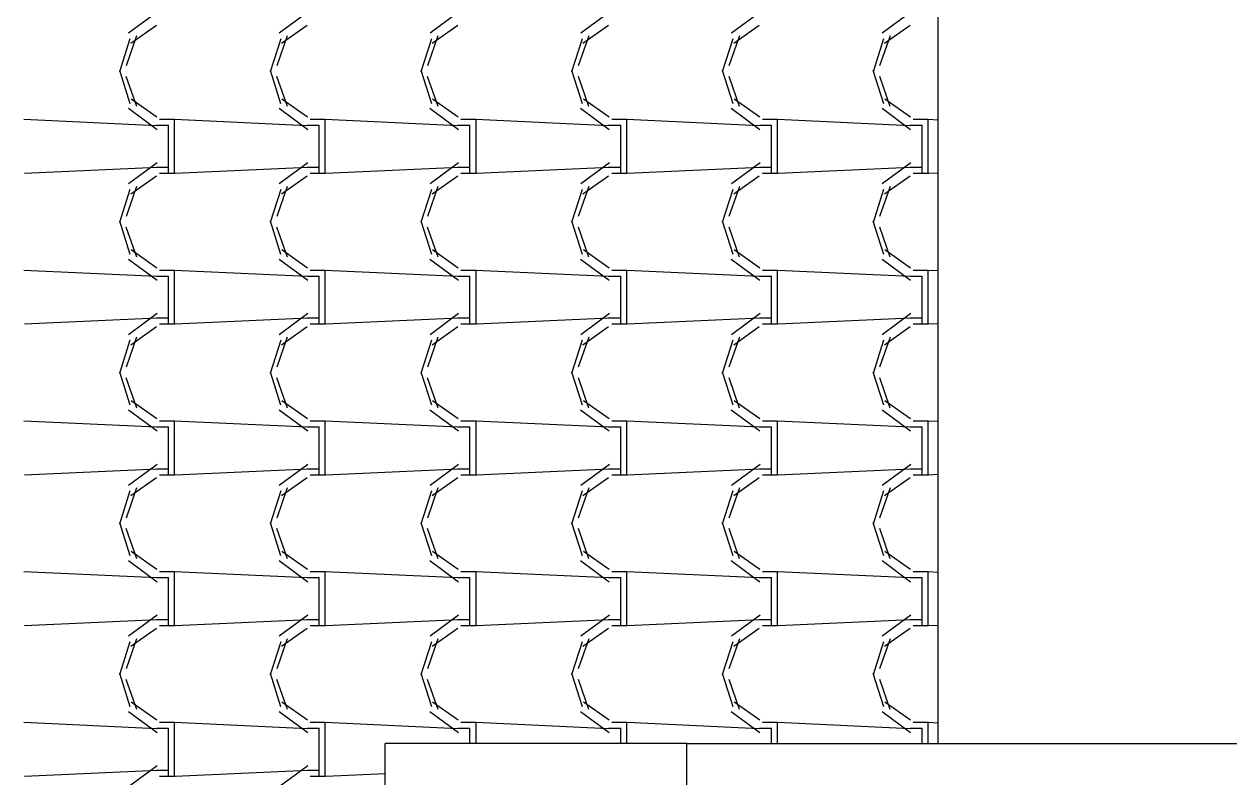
# Model space of a CAD drawing. Header units: millimetres. Extents: x -336 to -33, y -135 to 770.
# Drawn here: x -173.151 to -170.751, y 733.378 to 734.878 of the extents above; entities that cross this region are included whole.
import ezdxf

# ---------------------------------------------------------------- set-up
doc = ezdxf.new("R2010")
doc.units = ezdxf.units.MM
doc.header["$LTSCALE"] = 50
doc.header["$MEASUREMENT"] = 0
doc.layers.add('-HIDRO', color=8, linetype='CONTINUOUS')

msp = doc.modelspace()

# ---------------------------------------------------------------- linework, layer by layer
at = {"layer": '-HIDRO', "linetype": 'Continuous'}
for p, q in [((-171.3324, 742.744), (-171.3324, 733.4466)), ((-172.8863, 734.9018), (-172.9433, 734.8598)), ((-172.5863, 734.9018), (-172.6433, 734.8598)), ((-172.2863, 734.9018), (-172.3433, 734.8598)), ((-171.9863, 734.9018), (-172.0433, 734.8598)), ((-171.6863, 734.9018), (-171.7433, 734.8598)), ((-171.3863, 734.9018), (-171.4433, 734.8598)), ((-172.8878, 734.8752), (-172.9388, 734.8392)), ((-172.5878, 734.8752), (-172.6388, 734.8392)), ((-172.2878, 734.8752), (-172.3388, 734.8392)), ((-171.9878, 734.8752), (-172.0388, 734.8392)), ((-171.6878, 734.8752), (-171.7388, 734.8392)), ((-171.3878, 734.8752), (-171.4388, 734.8392)), ((-172.9405, 734.8489), (-172.9615, 734.7829)), ((-172.9274, 734.8549), (-172.9484, 734.7949)), ((-172.6405, 734.8489), (-172.6615, 734.7829)), ((-172.6274, 734.8549), (-172.6484, 734.7949)), ((-172.3405, 734.8489), (-172.3615, 734.7829)), ((-172.3274, 734.8549), (-172.3484, 734.7949)), ((-172.0405, 734.8489), (-172.0615, 734.7829)), ((-172.0274, 734.8549), (-172.0484, 734.7949)), ((-171.7405, 734.8489), (-171.7615, 734.7829)), ((-171.7274, 734.8549), (-171.7484, 734.7949)), ((-171.4405, 734.8489), (-171.4615, 734.7829)), ((-171.4274, 734.8549), (-171.4484, 734.7949)), ((-172.9616, 734.7861), (-172.9406, 734.7201)), ((-172.9487, 734.7745), (-172.9277, 734.7145)), ((-172.6616, 734.7861), (-172.6406, 734.7201)), ((-172.6487, 734.7745), (-172.6277, 734.7145)), ((-172.3616, 734.7861), (-172.3406, 734.7201)), ((-172.3487, 734.7745), (-172.3277, 734.7145)), ((-172.0616, 734.7861), (-172.0406, 734.7201)), ((-172.0487, 734.7745), (-172.0277, 734.7145)), ((-171.7616, 734.7861), (-171.7406, 734.7201)), ((-171.7487, 734.7745), (-171.7277, 734.7145)), ((-171.4616, 734.7861), (-171.4406, 734.7201)), ((-171.4487, 734.7745), (-171.4277, 734.7145)), ((-172.938, 734.7291), (-172.887, 734.6931)), ((-172.638, 734.7291), (-172.587, 734.6931)), ((-172.338, 734.7291), (-172.287, 734.6931)), ((-172.038, 734.7291), (-171.987, 734.6931)), ((-171.738, 734.7291), (-171.687, 734.6931)), ((-171.438, 734.7291), (-171.387, 734.6931)), ((-172.9436, 734.7103), (-172.8866, 734.6683)), ((-172.6436, 734.7103), (-172.5866, 734.6683)), ((-172.3436, 734.7103), (-172.2866, 734.6683)), ((-172.0436, 734.7103), (-171.9866, 734.6683)), ((-171.7436, 734.7103), (-171.6866, 734.6683)), ((-171.4436, 734.7103), (-171.3866, 734.6683)), ((-172.8878, 734.6758), (-173.1518, 734.6878)), ((-172.8877, 734.6765), (-172.8637, 734.6765)), ((-172.8817, 734.6885), (-172.8517, 734.6885)), ((-172.8637, 734.5925), (-172.8637, 734.6765)), ((-172.5878, 734.6758), (-172.8518, 734.6878)), ((-172.8517, 734.5925), (-172.8517, 734.6885)), ((-172.5877, 734.6765), (-172.5637, 734.6765)), ((-172.5817, 734.6885), (-172.5517, 734.6885)), ((-172.5637, 734.5925), (-172.5637, 734.6765)), ((-172.2878, 734.6758), (-172.5518, 734.6878)), ((-172.5517, 734.5925), (-172.5517, 734.6885)), ((-172.2877, 734.6765), (-172.2637, 734.6765)), ((-172.2817, 734.6885), (-172.2517, 734.6885)), ((-172.2637, 734.5925), (-172.2637, 734.6765)), ((-171.9878, 734.6758), (-172.2518, 734.6878)), ((-172.2517, 734.5925), (-172.2517, 734.6885)), ((-171.9877, 734.6765), (-171.9637, 734.6765)), ((-171.9817, 734.6885), (-171.9517, 734.6885)), ((-171.9637, 734.5925), (-171.9637, 734.6765)), ((-171.6878, 734.6758), (-171.9518, 734.6878)), ((-171.9517, 734.5925), (-171.9517, 734.6885)), ((-171.6877, 734.6765), (-171.6637, 734.6765)), ((-171.6817, 734.6885), (-171.6517, 734.6885)), ((-171.6637, 734.5925), (-171.6637, 734.6765)), ((-171.3878, 734.6758), (-171.6518, 734.6878)), ((-171.6517, 734.5925), (-171.6517, 734.6885)), ((-171.3877, 734.6765), (-171.3637, 734.6765)), ((-171.3817, 734.6885), (-171.3517, 734.6885)), ((-171.3637, 734.5925), (-171.3637, 734.6765)), ((-171.3324, 734.6869), (-171.3518, 734.6878)), ((-171.3517, 734.5925), (-171.3517, 734.6885)), ((-172.8863, 734.6018), (-172.9433, 734.5598)), ((-172.5863, 734.6018), (-172.6433, 734.5598)), ((-172.2863, 734.6018), (-172.3433, 734.5598)), ((-171.9863, 734.6018), (-172.0433, 734.5598)), ((-171.6863, 734.6018), (-171.7433, 734.5598)), ((-171.3863, 734.6018), (-171.4433, 734.5598)), ((-172.8866, 734.5925), (-173.1506, 734.5805)), ((-172.8637, 734.5925), (-172.8877, 734.5925)), ((-172.8517, 734.5805), (-172.8817, 734.5805)), ((-172.8637, 734.5805), (-172.8637, 734.5925)), ((-172.8517, 734.5805), (-172.8517, 734.5925)), ((-172.5866, 734.5925), (-172.8506, 734.5805)), ((-172.5637, 734.5925), (-172.5877, 734.5925)), ((-172.5517, 734.5805), (-172.5817, 734.5805)), ((-172.5637, 734.5805), (-172.5637, 734.5925)), ((-172.5517, 734.5805), (-172.5517, 734.5925)), ((-172.2866, 734.5925), (-172.5506, 734.5805)), ((-172.2637, 734.5925), (-172.2877, 734.5925)), ((-172.2517, 734.5805), (-172.2817, 734.5805)), ((-172.2637, 734.5805), (-172.2637, 734.5925)), ((-172.2517, 734.5805), (-172.2517, 734.5925)), ((-171.9866, 734.5925), (-172.2506, 734.5805)), ((-171.9637, 734.5925), (-171.9877, 734.5925)), ((-171.9517, 734.5805), (-171.9817, 734.5805)), ((-171.9637, 734.5805), (-171.9637, 734.5925)), ((-171.9517, 734.5805), (-171.9517, 734.5925)), ((-171.6866, 734.5925), (-171.9506, 734.5805)), ((-171.6637, 734.5925), (-171.6877, 734.5925)), ((-171.6517, 734.5805), (-171.6817, 734.5805)), ((-171.6637, 734.5805), (-171.6637, 734.5925)), ((-171.6517, 734.5805), (-171.6517, 734.5925)), ((-171.3866, 734.5925), (-171.6506, 734.5805)), ((-171.3637, 734.5925), (-171.3877, 734.5925)), ((-171.3517, 734.5805), (-171.3817, 734.5805)), ((-171.3637, 734.5805), (-171.3637, 734.5925)), ((-171.3517, 734.5805), (-171.3517, 734.5925)), ((-171.3324, 734.5814), (-171.3506, 734.5805)), ((-172.9274, 734.5549), (-172.9484, 734.4949)), ((-172.8878, 734.5752), (-172.9388, 734.5392)), ((-172.6274, 734.5549), (-172.6484, 734.4949)), ((-172.5878, 734.5752), (-172.6388, 734.5392)), ((-172.3274, 734.5549), (-172.3484, 734.4949)), ((-172.2878, 734.5752), (-172.3388, 734.5392)), ((-172.0274, 734.5549), (-172.0484, 734.4949)), ((-171.9878, 734.5752), (-172.0388, 734.5392)), ((-171.7274, 734.5549), (-171.7484, 734.4949)), ((-171.6878, 734.5752), (-171.7388, 734.5392)), ((-171.4274, 734.5549), (-171.4484, 734.4949)), ((-171.3878, 734.5752), (-171.4388, 734.5392)), ((-172.9405, 734.5489), (-172.9615, 734.4829)), ((-172.6405, 734.5489), (-172.6615, 734.4829)), ((-172.3405, 734.5489), (-172.3615, 734.4829)), ((-172.0405, 734.5489), (-172.0615, 734.4829)), ((-171.7405, 734.5489), (-171.7615, 734.4829)), ((-171.4405, 734.5489), (-171.4615, 734.4829)), ((-172.9616, 734.4861), (-172.9406, 734.4201)), ((-172.6616, 734.4861), (-172.6406, 734.4201)), ((-172.3616, 734.4861), (-172.3406, 734.4201)), ((-172.0616, 734.4861), (-172.0406, 734.4201)), ((-171.7616, 734.4861), (-171.7406, 734.4201)), ((-171.4616, 734.4861), (-171.4406, 734.4201)), ((-172.9487, 734.4745), (-172.9277, 734.4145)), ((-172.6487, 734.4745), (-172.6277, 734.4145)), ((-172.3487, 734.4745), (-172.3277, 734.4145)), ((-172.0487, 734.4745), (-172.0277, 734.4145)), ((-171.7487, 734.4745), (-171.7277, 734.4145)), ((-171.4487, 734.4745), (-171.4277, 734.4145)), ((-172.9436, 734.4103), (-172.8866, 734.3683)), ((-172.938, 734.4291), (-172.887, 734.3931)), ((-172.6436, 734.4103), (-172.5866, 734.3683)), ((-172.638, 734.4291), (-172.587, 734.3931)), ((-172.3436, 734.4103), (-172.2866, 734.3683)), ((-172.338, 734.4291), (-172.287, 734.3931)), ((-172.0436, 734.4103), (-171.9866, 734.3683)), ((-172.038, 734.4291), (-171.987, 734.3931)), ((-171.7436, 734.4103), (-171.6866, 734.3683)), ((-171.738, 734.4291), (-171.687, 734.3931)), ((-171.4436, 734.4103), (-171.3866, 734.3683)), ((-171.438, 734.4291), (-171.387, 734.3931)), ((-172.8878, 734.3758), (-173.1518, 734.3878)), ((-172.8817, 734.3885), (-172.8517, 734.3885)), ((-172.5878, 734.3758), (-172.8518, 734.3878)), ((-172.8517, 734.2925), (-172.8517, 734.3885)), ((-172.5817, 734.3885), (-172.5517, 734.3885)), ((-172.2878, 734.3758), (-172.5518, 734.3878)), ((-172.5517, 734.2925), (-172.5517, 734.3885)), ((-172.2817, 734.3885), (-172.2517, 734.3885)), ((-171.9878, 734.3758), (-172.2518, 734.3878)), ((-172.2517, 734.2925), (-172.2517, 734.3885)), ((-171.9817, 734.3885), (-171.9517, 734.3885)), ((-171.6878, 734.3758), (-171.9518, 734.3878)), ((-171.9517, 734.2925), (-171.9517, 734.3885)), ((-171.6817, 734.3885), (-171.6517, 734.3885)), ((-171.3878, 734.3758), (-171.6518, 734.3878)), ((-171.6517, 734.2925), (-171.6517, 734.3885)), ((-171.3817, 734.3885), (-171.3517, 734.3885)), ((-171.3324, 734.3869), (-171.3518, 734.3878)), ((-171.3517, 734.2925), (-171.3517, 734.3885)), ((-172.8877, 734.3765), (-172.8637, 734.3765)), ((-172.8637, 734.2925), (-172.8637, 734.3765)), ((-172.5877, 734.3765), (-172.5637, 734.3765)), ((-172.5637, 734.2925), (-172.5637, 734.3765)), ((-172.2877, 734.3765), (-172.2637, 734.3765)), ((-172.2637, 734.2925), (-172.2637, 734.3765)), ((-171.9877, 734.3765), (-171.9637, 734.3765)), ((-171.9637, 734.2925), (-171.9637, 734.3765)), ((-171.6877, 734.3765), (-171.6637, 734.3765)), ((-171.6637, 734.2925), (-171.6637, 734.3765)), ((-171.3877, 734.3765), (-171.3637, 734.3765)), ((-171.3637, 734.2925), (-171.3637, 734.3765)), ((-172.8866, 734.2925), (-173.1506, 734.2805)), ((-172.8863, 734.3018), (-172.9433, 734.2598)), ((-172.8637, 734.2925), (-172.8877, 734.2925)), ((-172.8637, 734.2805), (-172.8637, 734.2925)), ((-172.8517, 734.2805), (-172.8517, 734.2925)), ((-172.5866, 734.2925), (-172.8506, 734.2805)), ((-172.5863, 734.3018), (-172.6433, 734.2598)), ((-172.5637, 734.2925), (-172.5877, 734.2925)), ((-172.5637, 734.2805), (-172.5637, 734.2925)), ((-172.5517, 734.2805), (-172.5517, 734.2925)), ((-172.2866, 734.2925), (-172.5506, 734.2805)), ((-172.2863, 734.3018), (-172.3433, 734.2598)), ((-172.2637, 734.2925), (-172.2877, 734.2925)), ((-172.2637, 734.2805), (-172.2637, 734.2925)), ((-172.2517, 734.2805), (-172.2517, 734.2925)), ((-171.9866, 734.2925), (-172.2506, 734.2805)), ((-171.9863, 734.3018), (-172.0433, 734.2598)), ((-171.9637, 734.2925), (-171.9877, 734.2925)), ((-171.9637, 734.2805), (-171.9637, 734.2925)), ((-171.9517, 734.2805), (-171.9517, 734.2925)), ((-171.6866, 734.2925), (-171.9506, 734.2805)), ((-171.6863, 734.3018), (-171.7433, 734.2598)), ((-171.6637, 734.2925), (-171.6877, 734.2925)), ((-171.6637, 734.2805), (-171.6637, 734.2925)), ((-171.6517, 734.2805), (-171.6517, 734.2925)), ((-171.3866, 734.2925), (-171.6506, 734.2805)), ((-171.3863, 734.3018), (-171.4433, 734.2598)), ((-171.3637, 734.2925), (-171.3877, 734.2925)), ((-171.3637, 734.2805), (-171.3637, 734.2925)), ((-171.3517, 734.2805), (-171.3517, 734.2925)), ((-172.8878, 734.2752), (-172.9388, 734.2392)), ((-172.8517, 734.2805), (-172.8817, 734.2805)), ((-172.5878, 734.2752), (-172.6388, 734.2392)), ((-172.5517, 734.2805), (-172.5817, 734.2805)), ((-172.2878, 734.2752), (-172.3388, 734.2392)), ((-172.2517, 734.2805), (-172.2817, 734.2805)), ((-171.9878, 734.2752), (-172.0388, 734.2392)), ((-171.9517, 734.2805), (-171.9817, 734.2805)), ((-171.6878, 734.2752), (-171.7388, 734.2392)), ((-171.6517, 734.2805), (-171.6817, 734.2805)), ((-171.3878, 734.2752), (-171.4388, 734.2392)), ((-171.3517, 734.2805), (-171.3817, 734.2805)), ((-171.3324, 734.2813), (-171.3506, 734.2805)), ((-172.9405, 734.2489), (-172.9615, 734.1829)), ((-172.9274, 734.2549), (-172.9484, 734.1949)), ((-172.6405, 734.2489), (-172.6615, 734.1829)), ((-172.6274, 734.2549), (-172.6484, 734.1949)), ((-172.3405, 734.2489), (-172.3615, 734.1829)), ((-172.3274, 734.2549), (-172.3484, 734.1949)), ((-172.0405, 734.2489), (-172.0615, 734.1829)), ((-172.0274, 734.2549), (-172.0484, 734.1949)), ((-171.7405, 734.2489), (-171.7615, 734.1829)), ((-171.7274, 734.2549), (-171.7484, 734.1949)), ((-171.4405, 734.2489), (-171.4615, 734.1829)), ((-171.4274, 734.2549), (-171.4484, 734.1949)), ((-172.9616, 734.1861), (-172.9406, 734.1201)), ((-172.9487, 734.1745), (-172.9277, 734.1145)), ((-172.6616, 734.1861), (-172.6406, 734.1201)), ((-172.6487, 734.1745), (-172.6277, 734.1145)), ((-172.3616, 734.1861), (-172.3406, 734.1201)), ((-172.3487, 734.1745), (-172.3277, 734.1145)), ((-172.0616, 734.1861), (-172.0406, 734.1201)), ((-172.0487, 734.1745), (-172.0277, 734.1145)), ((-171.7616, 734.1861), (-171.7406, 734.1201)), ((-171.7487, 734.1745), (-171.7277, 734.1145)), ((-171.4616, 734.1861), (-171.4406, 734.1201)), ((-171.4487, 734.1745), (-171.4277, 734.1145)), ((-172.938, 734.1291), (-172.887, 734.0931)), ((-172.638, 734.1291), (-172.587, 734.0931)), ((-172.338, 734.1291), (-172.287, 734.0931)), ((-172.038, 734.1291), (-171.987, 734.0931)), ((-171.738, 734.1291), (-171.687, 734.0931)), ((-171.438, 734.1291), (-171.387, 734.0931)), ((-172.9436, 734.1103), (-172.8866, 734.0683)), ((-172.6436, 734.1103), (-172.5866, 734.0683)), ((-172.3436, 734.1103), (-172.2866, 734.0683)), ((-172.0436, 734.1103), (-171.9866, 734.0683)), ((-171.7436, 734.1103), (-171.6866, 734.0683)), ((-171.4436, 734.1103), (-171.3866, 734.0683)), ((-172.8878, 734.0758), (-173.1518, 734.0878)), ((-172.8877, 734.0765), (-172.8637, 734.0765)), ((-172.8817, 734.0885), (-172.8517, 734.0885)), ((-172.8637, 733.9925), (-172.8637, 734.0765)), ((-172.5878, 734.0758), (-172.8518, 734.0878)), ((-172.8517, 733.9925), (-172.8517, 734.0885)), ((-172.5877, 734.0765), (-172.5637, 734.0765)), ((-172.5817, 734.0885), (-172.5517, 734.0885)), ((-172.5637, 733.9925), (-172.5637, 734.0765)), ((-172.2878, 734.0758), (-172.5518, 734.0878)), ((-172.5517, 733.9925), (-172.5517, 734.0885)), ((-172.2877, 734.0765), (-172.2637, 734.0765)), ((-172.2817, 734.0885), (-172.2517, 734.0885)), ((-172.2637, 733.9925), (-172.2637, 734.0765)), ((-171.9878, 734.0758), (-172.2518, 734.0878)), ((-172.2517, 733.9925), (-172.2517, 734.0885)), ((-171.9877, 734.0765), (-171.9637, 734.0765)), ((-171.9817, 734.0885), (-171.9517, 734.0885)), ((-171.9637, 733.9925), (-171.9637, 734.0765)), ((-171.6878, 734.0758), (-171.9518, 734.0878)), ((-171.9517, 733.9925), (-171.9517, 734.0885)), ((-171.6877, 734.0765), (-171.6637, 734.0765)), ((-171.6817, 734.0885), (-171.6517, 734.0885)), ((-171.6637, 733.9925), (-171.6637, 734.0765)), ((-171.3878, 734.0758), (-171.6518, 734.0878)), ((-171.6517, 733.9925), (-171.6517, 734.0885)), ((-171.3877, 734.0765), (-171.3637, 734.0765)), ((-171.3817, 734.0885), (-171.3517, 734.0885)), ((-171.3637, 733.9925), (-171.3637, 734.0765)), ((-171.3324, 734.0869), (-171.3518, 734.0878)), ((-171.3517, 733.9925), (-171.3517, 734.0885)), ((-172.8863, 734.0018), (-172.9433, 733.9598)), ((-172.5863, 734.0018), (-172.6433, 733.9598)), ((-172.2863, 734.0018), (-172.3433, 733.9598)), ((-171.9863, 734.0018), (-172.0433, 733.9598)), ((-171.6863, 734.0018), (-171.7433, 733.9598)), ((-171.3863, 734.0018), (-171.4433, 733.9598)), ((-172.8866, 733.9925), (-173.1506, 733.9805)), ((-172.8637, 733.9925), (-172.8877, 733.9925)), ((-172.8517, 733.9805), (-172.8817, 733.9805)), ((-172.8637, 733.9805), (-172.8637, 733.9925)), ((-172.8517, 733.9805), (-172.8517, 733.9925)), ((-172.5866, 733.9925), (-172.8506, 733.9805)), ((-172.5637, 733.9925), (-172.5877, 733.9925)), ((-172.5517, 733.9805), (-172.5817, 733.9805)), ((-172.5637, 733.9805), (-172.5637, 733.9925)), ((-172.5517, 733.9805), (-172.5517, 733.9925)), ((-172.2866, 733.9925), (-172.5506, 733.9805)), ((-172.2637, 733.9925), (-172.2877, 733.9925)), ((-172.2517, 733.9805), (-172.2817, 733.9805)), ((-172.2637, 733.9805), (-172.2637, 733.9925)), ((-172.2517, 733.9805), (-172.2517, 733.9925)), ((-171.9866, 733.9925), (-172.2506, 733.9805)), ((-171.9637, 733.9925), (-171.9877, 733.9925)), ((-171.9517, 733.9805), (-171.9817, 733.9805)), ((-171.9637, 733.9805), (-171.9637, 733.9925)), ((-171.9517, 733.9805), (-171.9517, 733.9925)), ((-171.6866, 733.9925), (-171.9506, 733.9805)), ((-171.6637, 733.9925), (-171.6877, 733.9925)), ((-171.6517, 733.9805), (-171.6817, 733.9805)), ((-171.6637, 733.9805), (-171.6637, 733.9925)), ((-171.6517, 733.9805), (-171.6517, 733.9925)), ((-171.3866, 733.9925), (-171.6506, 733.9805)), ((-171.3637, 733.9925), (-171.3877, 733.9925)), ((-171.3517, 733.9805), (-171.3817, 733.9805)), ((-171.3637, 733.9805), (-171.3637, 733.9925)), ((-171.3517, 733.9805), (-171.3517, 733.9925)), ((-171.3324, 733.9813), (-171.3506, 733.9805)), ((-172.9274, 733.9549), (-172.9484, 733.8949)), ((-172.8878, 733.9752), (-172.9388, 733.9392)), ((-172.6274, 733.9549), (-172.6484, 733.8949)), ((-172.5878, 733.9752), (-172.6388, 733.9392)), ((-172.3274, 733.9549), (-172.3484, 733.8949)), ((-172.2878, 733.9752), (-172.3388, 733.9392)), ((-172.0274, 733.9549), (-172.0484, 733.8949)), ((-171.9878, 733.9752), (-172.0388, 733.9392)), ((-171.7274, 733.9549), (-171.7484, 733.8949)), ((-171.6878, 733.9752), (-171.7388, 733.9392)), ((-171.4274, 733.9549), (-171.4484, 733.8949)), ((-171.3878, 733.9752), (-171.4388, 733.9392)), ((-172.9405, 733.9489), (-172.9615, 733.8829)), ((-172.6405, 733.9489), (-172.6615, 733.8829)), ((-172.3405, 733.9489), (-172.3615, 733.8829)), ((-172.0405, 733.9489), (-172.0615, 733.8829)), ((-171.7405, 733.9489), (-171.7615, 733.8829)), ((-171.4405, 733.9489), (-171.4615, 733.8829)), ((-172.9616, 733.8861), (-172.9406, 733.8201)), ((-172.6616, 733.8861), (-172.6406, 733.8201)), ((-172.3616, 733.8861), (-172.3406, 733.8201)), ((-172.0616, 733.8861), (-172.0406, 733.8201)), ((-171.7616, 733.8861), (-171.7406, 733.8201)), ((-171.4616, 733.8861), (-171.4406, 733.8201)), ((-172.9487, 733.8745), (-172.9277, 733.8145)), ((-172.6487, 733.8745), (-172.6277, 733.8145)), ((-172.3487, 733.8745), (-172.3277, 733.8145)), ((-172.0487, 733.8745), (-172.0277, 733.8145)), ((-171.7487, 733.8745), (-171.7277, 733.8145)), ((-171.4487, 733.8745), (-171.4277, 733.8145)), ((-172.9436, 733.8103), (-172.8866, 733.7683)), ((-172.938, 733.8291), (-172.887, 733.7931)), ((-172.6436, 733.8103), (-172.5866, 733.7683)), ((-172.638, 733.8291), (-172.587, 733.7931)), ((-172.3436, 733.8103), (-172.2866, 733.7683)), ((-172.338, 733.8291), (-172.287, 733.7931)), ((-172.0436, 733.8103), (-171.9866, 733.7683)), ((-172.038, 733.8291), (-171.987, 733.7931)), ((-171.7436, 733.8103), (-171.6866, 733.7683)), ((-171.738, 733.8291), (-171.687, 733.7931)), ((-171.4436, 733.8103), (-171.3866, 733.7683)), ((-171.438, 733.8291), (-171.387, 733.7931)), ((-172.8878, 733.7758), (-173.1518, 733.7878)), ((-172.8817, 733.7885), (-172.8517, 733.7885)), ((-172.5878, 733.7758), (-172.8518, 733.7878)), ((-172.8517, 733.6925), (-172.8517, 733.7885)), ((-172.5817, 733.7885), (-172.5517, 733.7885)), ((-172.2878, 733.7758), (-172.5518, 733.7878)), ((-172.5517, 733.6925), (-172.5517, 733.7885)), ((-172.2817, 733.7885), (-172.2517, 733.7885)), ((-171.9878, 733.7758), (-172.2518, 733.7878)), ((-172.2517, 733.6925), (-172.2517, 733.7885)), ((-171.9817, 733.7885), (-171.9517, 733.7885)), ((-171.6878, 733.7758), (-171.9518, 733.7878)), ((-171.9517, 733.6925), (-171.9517, 733.7885)), ((-171.6817, 733.7885), (-171.6517, 733.7885)), ((-171.3878, 733.7758), (-171.6518, 733.7878)), ((-171.6517, 733.6925), (-171.6517, 733.7885)), ((-171.3817, 733.7885), (-171.3517, 733.7885)), ((-171.3324, 733.7869), (-171.3518, 733.7878)), ((-171.3517, 733.6925), (-171.3517, 733.7885)), ((-172.8877, 733.7765), (-172.8637, 733.7765)), ((-172.8637, 733.6925), (-172.8637, 733.7765)), ((-172.5877, 733.7765), (-172.5637, 733.7765)), ((-172.5637, 733.6925), (-172.5637, 733.7765)), ((-172.2877, 733.7765), (-172.2637, 733.7765)), ((-172.2637, 733.6925), (-172.2637, 733.7765)), ((-171.9877, 733.7765), (-171.9637, 733.7765)), ((-171.9637, 733.6925), (-171.9637, 733.7765)), ((-171.6877, 733.7765), (-171.6637, 733.7765)), ((-171.6637, 733.6925), (-171.6637, 733.7765)), ((-171.3877, 733.7765), (-171.3637, 733.7765)), ((-171.3637, 733.6925), (-171.3637, 733.7765)), ((-172.8866, 733.6925), (-173.1506, 733.6805)), ((-172.8863, 733.7018), (-172.9433, 733.6598)), ((-172.8637, 733.6925), (-172.8877, 733.6925)), ((-172.8637, 733.6805), (-172.8637, 733.6925)), ((-172.8517, 733.6805), (-172.8517, 733.6925)), ((-172.5866, 733.6925), (-172.8506, 733.6805)), ((-172.5863, 733.7018), (-172.6433, 733.6598)), ((-172.5637, 733.6925), (-172.5877, 733.6925)), ((-172.5637, 733.6805), (-172.5637, 733.6925)), ((-172.5517, 733.6805), (-172.5517, 733.6925)), ((-172.2866, 733.6925), (-172.5506, 733.6805)), ((-172.2863, 733.7018), (-172.3433, 733.6598)), ((-172.2637, 733.6925), (-172.2877, 733.6925)), ((-172.2637, 733.6805), (-172.2637, 733.6925)), ((-172.2517, 733.6805), (-172.2517, 733.6925)), ((-171.9866, 733.6925), (-172.2506, 733.6805)), ((-171.9863, 733.7018), (-172.0433, 733.6598)), ((-171.9637, 733.6925), (-171.9877, 733.6925)), ((-171.9637, 733.6805), (-171.9637, 733.6925)), ((-171.9517, 733.6805), (-171.9517, 733.6925)), ((-171.6866, 733.6925), (-171.9506, 733.6805)), ((-171.6863, 733.7018), (-171.7433, 733.6598)), ((-171.6637, 733.6925), (-171.6877, 733.6925)), ((-171.6637, 733.6805), (-171.6637, 733.6925)), ((-171.6517, 733.6805), (-171.6517, 733.6925)), ((-171.3866, 733.6925), (-171.6506, 733.6805)), ((-171.3863, 733.7018), (-171.4433, 733.6598)), ((-171.3637, 733.6925), (-171.3877, 733.6925)), ((-171.3637, 733.6805), (-171.3637, 733.6925)), ((-171.3517, 733.6805), (-171.3517, 733.6925)), ((-172.8878, 733.6752), (-172.9388, 733.6392)), ((-172.8517, 733.6805), (-172.8817, 733.6805)), ((-172.5878, 733.6752), (-172.6388, 733.6392)), ((-172.5517, 733.6805), (-172.5817, 733.6805)), ((-172.2878, 733.6752), (-172.3388, 733.6392)), ((-172.2517, 733.6805), (-172.2817, 733.6805)), ((-171.9878, 733.6752), (-172.0388, 733.6392)), ((-171.9517, 733.6805), (-171.9817, 733.6805)), ((-171.6878, 733.6752), (-171.7388, 733.6392)), ((-171.6517, 733.6805), (-171.6817, 733.6805)), ((-171.3878, 733.6752), (-171.4388, 733.6392)), ((-171.3517, 733.6805), (-171.3817, 733.6805)), ((-171.3324, 733.6813), (-171.3506, 733.6805)), ((-172.9405, 733.6489), (-172.9615, 733.5829)), ((-172.9274, 733.6549), (-172.9484, 733.5949)), ((-172.6405, 733.6489), (-172.6615, 733.5829)), ((-172.6274, 733.6549), (-172.6484, 733.5949)), ((-172.3405, 733.6489), (-172.3615, 733.5829)), ((-172.3274, 733.6549), (-172.3484, 733.5949)), ((-172.0405, 733.6489), (-172.0615, 733.5829)), ((-172.0274, 733.6549), (-172.0484, 733.5949)), ((-171.7405, 733.6489), (-171.7615, 733.5829)), ((-171.7274, 733.6549), (-171.7484, 733.5949)), ((-171.4405, 733.6489), (-171.4615, 733.5829)), ((-171.4274, 733.6549), (-171.4484, 733.5949)), ((-172.9616, 733.5861), (-172.9406, 733.5201)), ((-172.9487, 733.5745), (-172.9277, 733.5145)), ((-172.6616, 733.5861), (-172.6406, 733.5201)), ((-172.6487, 733.5745), (-172.6277, 733.5145)), ((-172.3616, 733.5861), (-172.3406, 733.5201)), ((-172.3487, 733.5745), (-172.3277, 733.5145)), ((-172.0616, 733.5861), (-172.0406, 733.5201)), ((-172.0487, 733.5745), (-172.0277, 733.5145)), ((-171.7616, 733.5861), (-171.7406, 733.5201)), ((-171.7487, 733.5745), (-171.7277, 733.5145)), ((-171.4616, 733.5861), (-171.4406, 733.5201)), ((-171.4487, 733.5745), (-171.4277, 733.5145)), ((-172.938, 733.5291), (-172.887, 733.4931)), ((-172.638, 733.5291), (-172.587, 733.4931)), ((-172.338, 733.5291), (-172.287, 733.4931)), ((-172.038, 733.5291), (-171.987, 733.4931)), ((-171.738, 733.5291), (-171.687, 733.4931)), ((-171.438, 733.5291), (-171.387, 733.4931)), ((-172.9436, 733.5103), (-172.8866, 733.4683)), ((-172.6436, 733.5103), (-172.5866, 733.4683)), ((-172.3436, 733.5103), (-172.2866, 733.4683)), ((-172.0436, 733.5103), (-171.9866, 733.4683)), ((-171.7436, 733.5103), (-171.6866, 733.4683)), ((-171.4436, 733.5103), (-171.3866, 733.4683)), ((-172.8878, 733.4758), (-173.1518, 733.4878)), ((-172.8877, 733.4765), (-172.8637, 733.4765)), ((-172.8817, 733.4885), (-172.8517, 733.4885)), ((-172.8637, 733.3925), (-172.8637, 733.4765)), ((-172.5878, 733.4758), (-172.8518, 733.4878)), ((-172.8517, 733.3925), (-172.8517, 733.4885)), ((-172.5877, 733.4765), (-172.5637, 733.4765)), ((-172.5817, 733.4885), (-172.5517, 733.4885)), ((-172.5637, 733.3925), (-172.5637, 733.4765)), ((-172.2878, 733.4758), (-172.5518, 733.4878)), ((-172.5517, 733.3925), (-172.5517, 733.4885)), ((-172.2877, 733.4765), (-172.2637, 733.4765)), ((-172.2817, 733.4885), (-172.2517, 733.4885)), ((-172.2637, 733.4466), (-172.2637, 733.4765)), ((-171.9878, 733.4758), (-172.2518, 733.4878)), ((-172.2517, 733.4466), (-172.2517, 733.4885)), ((-171.9877, 733.4765), (-171.9637, 733.4765)), ((-171.9817, 733.4885), (-171.9517, 733.4885)), ((-171.9637, 733.4466), (-171.9637, 733.4765)), ((-171.6878, 733.4758), (-171.9518, 733.4878)), ((-171.9517, 733.4466), (-171.9517, 733.4885)), ((-171.6877, 733.4765), (-171.6637, 733.4765)), ((-171.6817, 733.4885), (-171.6517, 733.4885)), ((-171.6637, 733.4466), (-171.6637, 733.4765)), ((-171.3878, 733.4758), (-171.6518, 733.4878)), ((-171.6517, 733.4466), (-171.6517, 733.4885)), ((-171.3877, 733.4765), (-171.3637, 733.4765)), ((-171.3817, 733.4885), (-171.3517, 733.4885)), ((-171.3637, 733.4466), (-171.3637, 733.4765)), ((-171.3324, 733.4869), (-171.3518, 733.4878)), ((-171.3517, 733.4466), (-171.3517, 733.4885)), ((-172.4324, 730.4466), (-172.4324, 733.4466)), ((-171.8324, 733.4466), (-172.4324, 733.4466)), ((-172.8863, 733.4018), (-172.9433, 733.3598)), ((-172.5863, 733.4018), (-172.6433, 733.3598)), ((-172.8866, 733.3925), (-173.1506, 733.3805)), ((-172.8637, 733.3925), (-172.8877, 733.3925)), ((-172.8517, 733.3805), (-172.8817, 733.3805)), ((-172.8637, 733.3805), (-172.8637, 733.3925)), ((-172.8517, 733.3805), (-172.8517, 733.3925)), ((-172.5866, 733.3925), (-172.8506, 733.3805)), ((-172.5637, 733.3925), (-172.5877, 733.3925)), ((-172.5517, 733.3805), (-172.5817, 733.3805)), ((-172.5637, 733.3805), (-172.5637, 733.3925)), ((-172.5517, 733.3805), (-172.5517, 733.3925)), ((-172.4324, 733.3859), (-172.5506, 733.3805))]:
    msp.add_line(p, q, dxfattribs=at)
msp.add_lwpolyline([(-170.4324, 733.1466), (-170.4324, 730.4466), (-171.8324, 730.4466), (-171.8324, 733.4466), (-170.7324, 733.4466)], dxfattribs=at)

doc.saveas('drawing.dxf')
